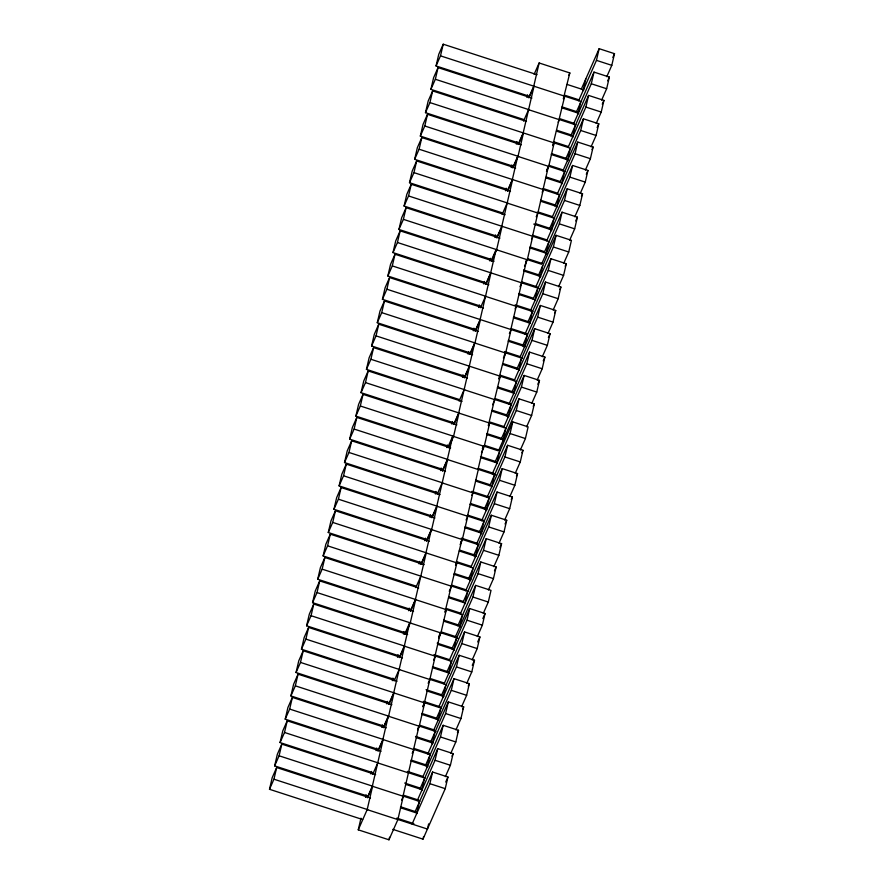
<?xml version="1.0" encoding="UTF-8"?>
<svg xmlns="http://www.w3.org/2000/svg" width="884" height="884" viewBox="0 0 884 884"><rect width="100%" height="100%" fill="white"/><g stroke="black" fill="none" stroke-linecap="round" stroke-linejoin="round"><path stroke-width="1.33" d="M529.184 96.212L436.055 65.957L438.762 54.3L443.216 44.2L537.041 74.676M442.807 469.415L349.666 439.16L352.373 427.491L356.827 417.403L450.652 447.879M486.134 282.858L392.993 252.603L395.701 240.934L400.154 230.846L493.979 261.321M507.792 189.574L414.651 159.319L417.358 147.661L421.812 137.561L515.637 168.048M518.621 142.932L425.48 112.677L428.188 101.019L432.641 90.93L526.466 121.406M524.035 119.616L430.895 89.361L433.602 77.704L438.055 67.604L531.892 98.08M399.745 656.05L306.604 625.795L309.323 614.137L313.765 604.048L407.601 634.524M421.414 562.777L328.273 532.522L330.981 520.864L335.434 510.764L429.259 541.24M432.243 516.134L339.102 485.88L341.81 474.222L346.263 464.122L440.088 494.609M437.657 492.819L344.517 462.564L347.224 450.906L351.677 440.807L445.503 471.282M464.73 376.219L371.6 345.964L374.308 334.307L378.75 324.207L472.586 354.683M475.57 329.577L382.429 299.322L385.137 287.665L389.59 277.565L483.415 308.052M480.984 306.262L387.844 276.007L390.551 264.349L395.004 254.249L488.83 284.725M497.228 236.304L404.087 206.049L406.795 194.381L411.248 184.292L505.073 214.768M502.642 212.978L409.502 182.723L412.209 171.065L416.662 160.965L510.488 191.452M513.471 166.347L420.331 136.092L423.038 124.423L427.491 114.334L521.317 144.81M378.352 749.422L285.212 719.167L287.919 707.509L292.372 697.41L386.197 727.886M389.181 702.78L296.041 672.525L298.748 660.867L303.201 650.768L397.026 681.244M394.596 679.464L301.455 649.21L304.162 637.541L308.615 627.452L402.452 657.928M410.85 609.507L317.71 579.241L320.417 567.583L324.87 557.495L418.696 587.971M416.265 586.18L323.124 555.926L325.831 544.268L330.284 534.168L424.11 564.655M427.094 539.538L333.953 509.283L336.66 497.626L341.113 487.537L434.939 518.013M454.166 422.939L361.026 392.684L363.733 381.026L368.186 370.937L462.012 401.413M459.581 399.623L366.44 369.368L369.147 357.711L373.601 347.611L467.437 378.098M470.41 352.981L377.28 322.726L379.987 311.069L384.441 300.98L478.266 331.456M492.079 259.708L398.938 229.453L401.645 217.796L406.099 207.696L499.924 238.172M367.788 796.141L274.648 765.887L277.355 754.229L281.808 744.129L375.634 774.616M373.203 772.826L280.062 742.571L282.769 730.913L287.223 720.814L381.048 751.289M384.032 726.184L290.891 695.929L293.599 684.271L298.052 674.172L391.877 704.659M405.69 632.911L312.56 602.656L315.268 590.987L319.721 580.899L413.546 611.374M449.017 446.354L355.876 416.099L358.584 404.43L363.037 394.341L456.862 424.817M362.639 819.545L269.498 789.29L272.206 777.633L276.659 767.544L370.484 798.02M436.055 65.957L440.497 55.858L443.216 44.2M349.666 439.16L354.119 429.06L356.827 417.403M392.993 252.603L397.446 242.503L400.154 230.846M414.651 159.319L419.104 149.219L421.812 137.561M425.48 112.677L429.933 102.588L432.641 90.93M430.895 89.361L435.348 79.262L438.055 67.604M306.604 625.795L311.058 615.706L313.765 604.048M328.273 532.522L332.727 522.422L335.434 510.764M339.102 485.88L343.556 475.791L346.263 464.122M344.517 462.564L348.97 452.464L351.677 440.807M371.6 345.964L376.043 335.865L378.75 324.207M382.429 299.322L386.883 289.234L389.59 277.565M387.844 276.007L392.297 265.907L395.004 254.249M404.087 206.049L408.541 195.95L411.248 184.292M409.502 182.723L413.955 172.634L416.662 160.965M420.331 136.092L424.784 125.992L427.491 114.334M285.212 719.167L289.665 709.067L292.372 697.41M296.041 672.525L300.494 662.425L303.201 650.768M301.455 649.21L305.908 639.11L308.615 627.452M317.71 579.241L322.163 569.152L324.87 557.495M323.124 555.926L327.577 545.826L330.284 534.168M333.953 509.283L338.406 499.195L341.113 487.537M361.026 392.684L365.479 382.595L368.186 370.937M366.44 369.368L370.893 359.269L373.601 347.611M377.28 322.726L381.733 312.638L384.441 300.98M398.938 229.453L403.391 219.354L406.099 207.696M274.648 765.887L279.101 755.798L281.808 744.129M280.062 742.571L284.515 732.471L287.223 720.814M290.891 695.929L295.344 685.84L298.052 674.172M312.56 602.656L317.013 592.556L319.721 580.899M355.876 416.099L360.329 405.999L363.037 394.341M269.498 789.29L273.952 779.202L276.659 767.544M526.919 97.417L527.527 94.831M440.541 470.619L441.138 468.034M483.868 284.062L484.465 281.477M505.526 190.789L506.123 188.193M516.355 144.147L516.963 141.55M397.48 657.265L398.087 654.668M419.149 563.981L419.745 561.395M429.978 517.35L430.574 514.753M435.392 494.023L435.989 491.438M462.465 377.424L463.072 374.838M473.305 330.793L473.901 328.196M478.719 307.466L479.316 304.881M494.963 237.509L495.559 234.923M511.206 167.551L511.814 164.954M376.087 750.626L376.683 748.041M386.916 703.984L387.523 701.399M392.33 680.669L392.938 678.083M408.585 610.711L409.182 608.115M424.828 540.754L425.425 538.157M451.901 424.154L452.509 421.558M468.144 354.197L468.752 351.6M489.813 260.913L490.41 258.327M365.523 797.357L366.12 794.76M370.937 774.03L371.534 771.445M381.766 727.399L382.374 724.803M403.424 634.115L404.032 631.53M446.752 447.558L447.359 444.972M367.313 797.589L372.319 786.23L403.281 796.285L397.866 819.612L388.96 839.8L358.263 829.833L360.97 818.164M563.307 98.798L569.837 72.952L539.141 62.974L533.726 86.3L528.709 97.66M442.332 470.852L447.337 459.503L452.752 436.177L484.244 446.409L489.659 423.093L458.697 413.027L453.691 424.386M531.604 238.967L532.721 236.448L527.306 259.763L496.079 249.62L490.664 272.946L485.659 284.294M553.008 145.606L554.113 143.075L548.699 166.402L517.737 156.346L512.322 179.662L507.317 191.021M399.27 657.497L404.286 646.138L409.701 622.822L440.928 632.966L446.343 609.651L415.381 599.584L410.364 610.943M420.939 564.224L425.944 552.865L431.359 529.538L462.321 539.605L467.735 516.278L436.773 506.223L431.768 517.582M436.773 506.223L447.602 459.581L442.597 470.94M509.394 333.511L511.062 329.721L505.648 353.048L474.686 342.981L469.271 366.308L464.255 377.667M377.877 750.859L382.882 739.51L388.297 716.184L419.259 726.239L424.674 702.924L393.712 692.868L388.706 704.228M393.712 692.868L404.552 646.226L399.535 657.586M415.381 599.584L426.21 552.953L421.204 564.301M458.697 413.027L469.537 366.396L464.52 377.744M372.319 786.23L383.148 739.588L378.142 750.947M358.263 829.833L367.169 809.634L372.584 786.318L367.578 797.677M388.96 839.8L389.568 837.214M478.034 469.47L483.449 446.155L482.344 448.674M521.361 282.913L526.776 259.598L525.66 262.117M543.019 189.629L548.434 166.314L546.765 170.104M434.983 656.116L440.398 632.789L438.729 636.579M467.47 516.19L478.299 469.559L447.337 459.503M510.797 329.633L521.626 283.002L519.958 286.781M532.455 236.359L543.284 189.717L542.179 192.248M413.579 749.477L418.994 726.162L417.889 728.681M404.286 646.138L435.248 656.204L424.408 702.835L422.74 706.625M425.944 552.865L456.906 562.92L444.961 612.082M403.016 796.208L413.845 749.566L382.882 739.51M583.086 90.632L585.794 78.974M496.709 463.835L499.416 452.177M540.036 277.278L542.743 265.62M561.694 184.005L564.401 172.336M572.523 137.363L575.23 125.705M577.937 114.047L580.644 102.378M453.647 650.48L456.354 638.823M475.316 557.196L478.023 545.538M486.145 510.565L488.852 498.907M491.559 487.239L494.267 475.581M518.632 370.639L521.339 358.981M529.461 324.008L532.168 312.35M534.875 300.682L537.594 289.024M551.13 230.724L553.837 219.066M556.544 207.408L559.252 195.751M567.373 160.766L570.081 149.109M432.254 743.842L434.961 732.184M443.083 697.211L445.79 685.542M448.497 673.884L451.205 662.226M464.741 603.927L467.448 592.269M470.155 580.611L472.874 568.942M480.995 533.969L483.703 522.311M508.068 417.37L510.775 405.712M513.482 394.054L516.19 382.385M524.311 347.412L527.019 335.754M545.981 254.128L548.688 242.47M421.69 790.572L424.397 778.914M427.105 767.246L429.812 755.588M437.934 720.615L440.641 708.957M459.592 627.331L462.299 615.673M502.919 440.773L505.626 429.116M416.541 813.976L419.248 802.318M578.633 100.732L596.446 60.355L599.153 48.686L614.502 53.681L611.794 65.339L606.789 76.698M492.255 473.934L510.068 433.547L512.775 421.889L528.124 426.873L525.416 438.541L520.4 449.89M535.582 287.377L553.384 246.99L556.091 235.332L571.44 240.315L568.732 251.984L563.727 263.333M557.24 194.093L575.053 153.717L577.76 142.059L593.109 147.042L590.401 158.7L585.385 170.06M568.069 147.462L585.882 107.075L588.589 95.417L603.938 100.4L601.231 112.058L596.225 123.417M573.484 124.136L591.297 83.759L594.004 72.101L609.352 77.085L606.645 88.743L601.639 100.102M449.194 660.58L467.006 620.192L469.713 608.535L485.062 613.518L482.355 625.176L477.349 636.535M470.863 567.296L488.664 526.919L491.371 515.25L506.72 520.245L504.013 531.903L499.007 543.262M481.692 520.654L499.504 480.277L502.211 468.619L517.56 473.603L514.853 485.261L509.836 496.62M487.106 497.338L504.919 456.962L507.626 445.293L522.974 450.287L520.267 461.945L515.25 473.305M514.179 380.739L531.991 340.362L534.698 328.693L550.047 333.688L547.34 345.346L542.334 356.705M525.008 334.097L542.82 293.72L545.527 282.062L560.876 287.046L558.169 298.704L553.163 310.063M530.433 310.781L548.235 270.405L550.942 258.736L566.29 263.73L563.583 275.388L558.577 286.748M546.677 240.824L564.489 200.436L567.196 188.778L582.545 193.762L579.838 205.431L574.821 216.779M552.091 217.497L569.904 177.12L572.611 165.463L587.959 170.446L585.252 182.104L580.236 193.463M562.92 170.866L580.733 130.478L583.44 118.821L598.788 123.804L596.081 135.462L591.076 146.821M427.801 753.941L445.613 713.554L448.321 701.896L463.669 706.88L460.962 718.548L455.945 729.897M438.63 707.299L456.442 666.923L459.15 655.265L474.498 660.249L471.791 671.906L466.785 683.266M444.044 683.984L461.857 643.596L464.564 631.938L479.913 636.922L477.205 648.591L472.2 659.939M460.288 614.026L478.1 573.639L480.808 561.981L496.156 566.964L493.449 578.622L488.443 589.982M465.713 590.7L483.515 550.323L486.222 538.665L501.571 543.649L498.863 555.307L493.858 566.666M476.542 544.069L494.344 503.681L497.062 492.023L512.4 497.007L509.692 508.665L504.687 520.024M503.615 427.469L521.427 387.082L524.135 375.424L539.483 380.407L536.776 392.065L531.77 403.424M509.029 404.143L526.842 363.766L529.549 352.108L544.898 357.092L542.19 368.75L537.185 380.109M519.858 357.501L537.671 317.124L540.378 305.466L555.727 310.45L553.019 322.108L548.014 333.467M527.184 259.576L541.527 264.228L559.34 223.851L562.047 212.182L577.396 217.177L574.677 228.834L569.672 240.194M417.237 800.661L435.05 760.284L437.757 748.626L453.105 753.61L450.398 765.268L445.381 776.627M422.651 777.345L440.464 736.969L443.171 725.3L458.52 730.294L455.812 741.952L450.796 753.312M433.48 730.703L451.293 690.327L454 678.669L469.349 683.652L466.642 695.31L461.625 706.67M455.138 637.43L472.951 597.043L475.658 585.385L491.007 590.368L488.299 602.037L483.294 613.385M484.134 446.21L498.466 450.873L516.278 410.485L518.985 398.828L534.334 403.811L531.627 415.48L526.61 426.828M412.088 824.076L429.889 783.688L432.596 772.03L447.945 777.014L445.238 788.672L422.983 839.148L392.805 829.347M422.983 839.148L423.58 836.562M428.641 823.877L427.436 829.059L397.745 819.413M534.124 74.333L539.141 62.974M528.975 97.737L533.991 86.389L523.162 133.02L518.146 144.379M523.56 121.064L528.577 109.704L559.274 119.671L558.158 122.202M518.411 144.468L523.427 133.108L518.002 156.424L512.996 167.783M512.731 167.695L517.737 156.346M507.582 191.11L512.587 179.75L501.758 226.392L496.753 237.741M502.167 214.425L507.173 203.066L537.87 213.044L536.201 216.823M497.018 237.829L502.024 226.47L496.609 249.796L491.603 261.156M568.721 75.471L569.837 72.952M491.073 260.979L496.079 249.62M563.572 98.875L564.688 96.356L552.743 145.517M485.924 284.383L490.929 273.023L480.1 319.665L475.095 331.025M480.509 307.709L485.515 296.35L516.212 306.317L515.096 308.847M581.341 89.074L599.153 48.686M475.36 331.113L480.366 319.754L474.951 343.069L469.934 354.429M546.478 171.452L548.699 166.402M576.191 112.478L594.004 72.101M469.669 354.34L474.686 342.981M570.777 135.793L588.589 95.417M459.105 401.071L464.122 389.711L494.819 399.678L492.587 404.728M565.627 159.197L583.44 118.821M612.833 57.46L614.502 53.681M559.948 182.435L577.76 142.059M453.956 424.475L458.962 413.115L453.547 436.442L448.542 447.79M524.521 266.073L527.306 259.763M607.684 80.864L609.352 77.085M447.746 447.536L452.752 436.177M554.798 205.839L572.611 165.463M602.269 104.19L603.938 100.4M549.384 229.166L567.196 188.778M597.12 127.594L598.788 123.804M437.182 494.267L442.188 482.907L472.885 492.874L471.769 495.405M544.235 252.57L562.047 212.182M591.993 149.562L593.109 147.042M538.29 275.72L556.091 235.332M432.033 517.67L437.039 506.311L431.624 529.626L426.618 540.986M504.267 355.478L505.383 352.959L498.852 378.805M503.416 358.086L505.648 353.048M586.291 174.236L587.959 170.446M426.353 540.898L431.359 529.538M533.14 299.123L550.942 258.736M499.117 378.882L500.233 376.363L488.288 425.524M581.429 196.292L582.545 193.762M527.715 322.439L545.527 282.062M575.716 220.956L577.396 217.177M415.789 587.628L420.795 576.269L451.492 586.236L449.26 591.286M522.566 345.843L540.378 305.466M488.554 425.613L489.659 423.093M516.886 369.081L534.698 328.693M410.629 611.032L415.646 599.672L410.231 622.999L405.215 634.347M481.471 452.719L484.244 446.409M565.185 266.25L566.29 263.73M404.684 634.182L409.701 622.822M511.737 392.485L529.549 352.108M559.771 289.565L560.876 287.046M506.322 415.8L524.135 375.424M554.611 312.969L555.727 310.45M394.12 680.901L399.137 669.553L429.834 679.52L428.154 683.31M501.173 439.215L518.985 398.828M466.067 520.068L467.735 516.278M548.378 337.467L550.047 333.688M494.963 462.277L512.775 421.889M388.971 704.316L393.977 692.957L388.562 716.272L383.557 727.631M460.94 542.036L462.056 539.516L455.525 565.362M460.1 544.643L462.321 539.605M543.229 360.871L544.898 357.092M489.813 485.681L507.626 445.293M383.291 727.543L388.297 716.184M455.79 565.44L456.906 562.92M537.815 384.197L539.483 380.407M484.399 508.996L502.211 468.619M533.218 406.342L534.334 403.811M479.25 532.4L497.062 492.023M372.728 774.274L377.733 762.914L408.43 772.881M445.227 612.17L446.343 609.651M473.57 555.638L491.371 515.25M438.696 638.016L440.928 632.966M521.858 452.807L522.974 450.287M468.421 579.042L486.222 538.665M433.569 659.983L435.248 656.204M516.444 476.122L517.56 473.603M462.995 602.358L480.808 561.981M511.295 499.526L512.4 497.007M457.846 625.773L475.658 585.385M423.005 706.714L424.674 702.924M505.051 524.024L506.72 520.245M451.901 648.911L469.713 608.535M417.591 730.029L419.259 726.239M499.902 547.428L501.571 543.649M446.752 672.326L464.564 631.938M412.176 753.345L413.845 749.566M494.488 570.755L496.156 566.964M441.337 695.642L459.15 655.265M436.188 719.046L454 678.669M401.612 800.075L403.281 796.285M482.841 618.568L485.062 613.518M430.508 742.284L448.321 701.896M477.692 641.972L479.913 636.922M425.359 765.688L443.171 725.3M472.266 665.298L474.498 660.249M419.944 789.003L437.757 748.626M468.233 686.172L469.349 683.652M414.795 812.407L432.596 772.03M462.553 709.41L463.669 706.88M457.404 732.814L458.52 730.294M451.989 756.129L453.105 753.61M445.724 782.064L447.945 777.014M596.446 60.355L611.794 65.339M591.297 83.759L606.645 88.743M567.009 84.411L583.904 89.903M564.688 95.207L579.119 99.892M440.497 55.858L581.197 101.561M585.882 107.075L601.231 112.058M561.981 106.865L577.727 111.981M561.859 107.826L578.755 113.307M559.539 118.611L573.97 123.296M435.348 79.262L529.184 109.749M559.152 119.484L576.048 124.964M580.733 130.478L596.081 135.462M556.832 130.268L571.263 134.954M556.445 131.141L573.34 136.633M554.124 141.926L568.556 146.611M429.933 102.588L570.633 148.291M575.053 153.717L590.401 158.7M551.417 153.584L567.163 158.7M551.296 154.545L568.191 160.037M548.975 165.33L563.406 170.026M424.784 125.992L518.61 156.468M548.588 166.203L565.484 171.695M569.904 177.12L585.252 182.104M546.268 176.999L560.699 181.684M545.616 177.783L562.5 183.264M543.295 188.568L557.727 193.253M419.104 149.219L559.793 194.922M564.489 200.436L579.838 205.431M540.588 200.226L555.019 204.911M540.467 201.187L557.351 206.668M538.146 211.972L552.577 216.657M413.955 172.634L507.781 203.11M536.455 212.425L554.644 218.337M559.34 223.851L574.677 228.834M535.439 223.63L549.87 228.326M533.748 224.083L551.936 229.995M532.732 235.299L547.163 239.984M408.541 195.95L549.229 241.652M553.384 246.99L568.732 251.984M530.024 246.956L544.456 251.642M529.892 247.907L546.787 253.399M527.582 258.703L542.014 263.388M403.391 219.354L497.217 249.829M548.235 270.405L563.583 275.388M523.56 269.929L539.306 275.046M523.947 271.057L540.842 276.548M521.637 281.852L537.373 286.957M397.446 242.503L539.417 288.626M542.82 293.72L558.169 298.704M518.93 293.51L533.35 298.195M518.798 294.46L535.693 299.952M515.173 304.825L530.908 309.941M392.297 265.907L486.123 296.383M516.09 306.129L532.986 311.61M537.671 317.124L553.019 322.108M513.781 316.914L529.516 322.03M513.383 317.787L530.278 323.268M511.062 328.572L526.809 333.688M386.883 289.234L527.571 334.937M531.991 340.362L547.34 345.346M508.355 340.229L524.101 345.346M508.234 341.191L525.129 346.683M504.609 351.556L520.344 356.661M381.733 312.638L475.559 343.114M505.526 352.849L522.422 358.34M526.842 363.766L542.19 368.75M503.206 363.633L517.637 368.33M502.554 364.418L519.449 369.91M500.233 375.214L514.665 379.899M376.043 335.865L516.742 381.568M521.427 387.082L536.776 392.065M497.526 386.872L513.273 391.988M497.405 387.833L514.3 393.314M495.084 398.618L510.83 403.734M370.893 359.269L464.719 389.756M494.697 399.491L511.593 404.971M516.278 410.485L531.627 415.48M492.377 410.275L506.808 414.961M491.99 411.148L508.886 416.64M489.67 421.933L504.101 426.629M365.479 382.595L459.304 413.071M489.283 422.806L506.178 428.298M510.068 433.547L525.416 438.541M486.962 433.602L502.709 438.707M486.841 434.552L503.736 440.044M484.52 445.348L500.267 450.453M360.329 405.999L454.155 436.475M504.919 456.962L520.267 461.945M480.498 456.575L496.244 461.691M480.631 457.614L497.515 463.106M478.31 468.409L494.057 473.515M354.119 429.06L447.945 459.536M477.924 469.271L496.09 475.183M499.504 480.277L514.853 485.261M475.603 480.067L490.034 484.752M475.481 481.018L492.366 486.509M471.846 491.382L488.896 496.93M348.97 452.464L442.796 482.94M472.774 492.686L489.659 498.167M494.344 503.681L509.692 508.665M470.454 503.471L486.189 508.587M470.067 504.344L486.951 509.825M467.747 515.129L483.482 520.245M343.556 475.791L437.381 506.267M467.36 516.002L484.244 521.494M488.664 526.919L504.013 531.903M465.039 526.787L480.774 531.903M464.907 527.748L481.802 533.24M461.282 538.113L477.029 543.218M338.406 499.195L432.232 529.671M462.199 539.406L479.095 544.898M483.515 550.323L498.863 555.307M459.89 550.191L474.321 554.887M459.227 550.986L476.122 556.467M456.918 561.771L471.349 566.456M332.727 522.422L426.552 552.909M456.52 562.644L473.415 568.125M478.1 573.639L493.449 578.622M454.21 573.429L469.945 578.545M454.078 574.39L470.973 579.871M451.768 585.175L466.188 589.86M327.577 545.826L421.403 576.313M451.37 586.048L468.266 591.529M472.951 597.043L488.299 602.037M449.05 596.833L463.481 601.518M448.663 597.706L465.559 603.197M446.343 608.49L460.774 613.187M322.163 569.152L415.988 599.628M445.956 609.363L462.851 614.855M467.006 620.192L482.355 625.176M443.635 620.159L459.382 625.264M443.514 621.109L460.409 626.601M441.193 631.905L456.94 637.01M317.013 592.556L410.839 623.032M440.807 632.767L457.702 638.259M461.857 643.596L477.205 648.591M437.182 643.132L452.917 648.248M437.569 644.259L454.464 649.751M433.945 654.624L449.68 659.74M311.058 615.706L404.894 646.182M434.862 655.917L451.757 661.409M456.442 666.923L471.791 671.906M432.541 666.713L448.287 671.818M432.42 667.663L449.315 673.155M430.099 678.459L444.53 683.144M305.908 639.11L399.734 669.586M429.712 679.321L446.608 684.813M451.293 690.327L466.642 695.31M426.077 689.686L441.823 694.802M427.005 690.99L443.901 696.47M423.37 701.344L440.431 706.891M300.494 662.425L394.319 692.912M424.298 702.647L441.193 708.128M445.613 713.554L460.962 718.548M421.977 713.432L437.724 718.548M421.856 714.394L438.751 719.874M419.535 725.178L433.967 729.864M295.344 685.84L389.17 716.316M419.149 726.051L436.033 731.543M440.464 736.969L455.812 741.952M415.513 736.416L431.259 741.521M416.176 737.621L433.061 743.112M413.856 748.416L429.602 753.522M289.665 709.067L383.49 739.543M413.469 749.289L430.353 754.77M435.05 760.284L450.398 765.268M411.148 760.074L426.884 765.19M411.027 761.025L427.911 766.516M407.391 771.389L423.138 776.506M284.515 732.471L378.341 762.958M408.32 772.693L425.204 778.174M429.889 783.688L445.238 788.672M404.684 783.047L421.734 788.594M405.612 784.351L422.497 789.832M403.292 795.136L419.027 800.252M279.101 755.798L372.926 786.274M402.894 796.009L419.789 801.501M400.585 806.794L416.32 811.91M400.452 807.755L417.347 813.247M396.828 818.12L413.878 823.656M273.952 779.202L367.777 809.678M367.169 809.634L397.866 819.612"/></g></svg>
